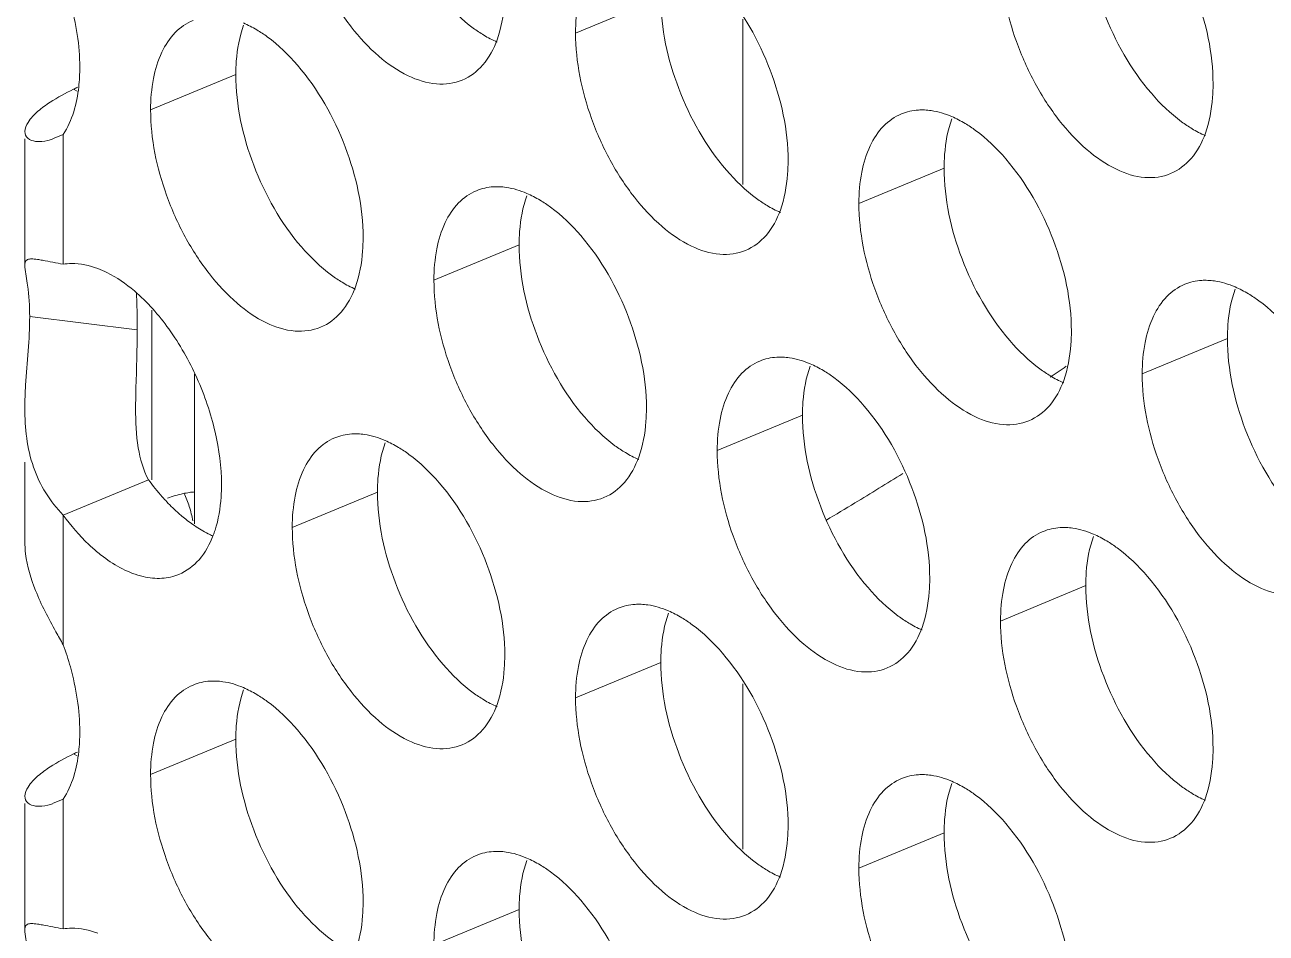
# Model space of a CAD drawing. Header units: millimetres. Extents: x 0 to 2524, y 0 to 1785.
# Drawn here: x 1789.22 to 1798.18, y 918.01 to 924.57 of the extents above; entities that cross this region are included whole.
import ezdxf

# ---------------------------------------------------------------- set-up
doc = ezdxf.new("R2010")
doc.units = ezdxf.units.MM
doc.header["$LTSCALE"] = 0.1
doc.layers.add('标注', color=251, linetype='Continuous', lineweight=9)

msp = doc.modelspace()

# ---------------------------------------------------------------- linework, layer by layer
at = {"layer": '标注'}
for p, q in [((1793.8132, 924.765), (1793.198, 924.5093)), ((1794.4059, 924.6098), (1794.4059, 923.4163)), ((1790.7447, 924.2106), (1790.1295, 923.9549)), ((1789.5986, 924.0908), (1789.5727, 924.1037)), ((1789.2212, 922.8346), (1789.2212, 923.7454)), ((1789.4984, 923.777), (1789.4205, 923.7454)), ((1789.4984, 923.777), (1789.4984, 922.8407)), ((1795.8589, 923.5346), (1795.2437, 923.2789)), ((1792.7904, 922.9802), (1792.1752, 922.7245)), ((1790.1384, 922.5084), (1790.1384, 921.2838)), ((1790.0329, 922.366), (1789.2563, 922.4621)), ((1797.9046, 922.3043), (1797.2894, 922.0486)), ((1790.4461, 920.966), (1790.4461, 922.0494)), ((1794.8361, 921.7498), (1794.2209, 921.4941)), ((1789.2212, 920.8377), (1789.2212, 921.4117)), ((1790.1136, 921.2838), (1789.4984, 921.0281)), ((1791.7675, 921.1954), (1791.1524, 920.9397)), ((1789.4984, 921.0281), (1789.4984, 920.0918)), ((1796.8817, 920.5195), (1796.2665, 920.2637)), ((1793.8132, 919.965), (1793.198, 919.7093)), ((1794.4059, 919.8098), (1794.4059, 918.6163)), ((1790.7447, 919.4106), (1790.1295, 919.1549)), ((1789.5986, 919.2908), (1789.5727, 919.3037)), ((1789.2212, 918.0346), (1789.2212, 918.9454)), ((1789.4984, 918.977), (1789.4205, 918.9454)), ((1789.4984, 918.977), (1789.4984, 918.0407)), ((1795.8589, 918.7346), (1795.2437, 918.4789)), ((1792.7904, 918.1802), (1792.1752, 917.9245))]:
    msp.add_line(p, q, dxfattribs=at)
for centre, radius, start, end in [((1789.1882, 924.9494), 0.929, 294.44883, 296.47049), ((1778.661, 948.3127), 31.8399, 304.34454, 304.59625), ((1779.924, 946.3705), 29.523, 301.194, 301.98361), ((1791.472, 922.2795), 1.6842, 216.24369, 221.66519), ((1791.3609, 922.1824), 1.5367, 221.71232, 223.51512), ((1790.5007, 920.544), 0.6543, 98.11425, 102.08395), ((1790.4936, 920.5923), 0.6055, 94.3287, 98.10278), ((1780.1874, 945.9363), 29.015, 300.71798, 301.1931), ((1791.0543, 921.848), 1.0824, 230.33246, 235.77961), ((1789.8727, 921.1504), 0.758, 339.34278, 342.32676), ((1790.4674, 921.6282), 1.1282, 230.38894, 233.03812), ((1789.1882, 920.1494), 0.929, 294.44883, 296.47049)]:
    msp.add_arc(centre, radius, start, end, dxfattribs=at)
for points, knots in [([(1792.38, 924.1703), (1792.3224, 924.1464), (1792.1835, 924.1284), (1791.9711, 924.1973), (1791.761, 924.3436), (1791.564, 924.5567), (1791.3928, 924.8218), (1791.2193, 925.2108), (1791.1524, 925.531), (1791.1524, 925.7397)], [0, 0, 0, 0, 0.08419, 0.180629, 0.294901, 0.426206, 0.569756, 0.71848, 1, 1, 1, 1]), ([(1797.3272, 925.3859), (1797.4757, 925.2133), (1797.7011, 924.8133), (1797.8008, 924.3636), (1797.8008, 924.141)], [0, 0, 0, 0, 0.505546, 1, 1, 1, 1]), ([(1797.3553, 924.0745), (1797.2069, 924.2471), (1796.9814, 924.6471), (1796.8817, 925.0968), (1796.8817, 925.3195)], [0, 0, 0, 0, 0.505546, 1, 1, 1, 1]), ([(1793.198, 924.5093), (1793.198, 924.5849), (1793.2095, 924.7275), (1793.267, 924.9206), (1793.3641, 925.071), (1793.4566, 925.136), (1793.5046, 925.1559)], [0, 0, 0, 0, 0.300633, 0.564844, 0.793499, 1, 1, 1, 1]), ([(1797.4942, 923.4944), (1797.4366, 923.4704), (1797.2977, 923.4525), (1797.0853, 923.5214), (1796.8752, 923.6677), (1796.6782, 923.8808), (1796.507, 924.1459), (1796.3335, 924.5348), (1796.2665, 924.855), (1796.2665, 925.0637)], [0, 0, 0, 0, 0.08419, 0.180629, 0.294901, 0.426206, 0.569756, 0.71848, 1, 1, 1, 1]), ([(1789.4984, 924.8918), (1789.5177, 924.8391), (1789.5833, 924.6354), (1789.6181, 924.4205), (1789.6181, 924.2624)], [0, 0, 0, 0, 0.26181, 1, 1, 1, 1]), ([(1794.2587, 924.8315), (1794.4071, 924.6589), (1794.6326, 924.2589), (1794.7323, 923.8091), (1794.7323, 923.5865)], [0, 0, 0, 0, 0.505546, 1, 1, 1, 1]), ([(1792.5347, 924.4948), (1792.5088, 924.5103), (1792.4008, 924.583), (1792.3063, 924.6747), (1792.2411, 924.7504)], [0, 0, 0, 0, 0.231736, 1, 1, 1, 1]), ([(1792.6866, 924.8169), (1792.6866, 924.7846), (1792.6824, 924.6646), (1792.6608, 924.5443), (1792.631, 924.4617)], [0, 0, 0, 0, 0.269025, 1, 1, 1, 1]), ([(1794.2868, 923.5201), (1794.1384, 923.6926), (1793.9129, 924.0926), (1793.8132, 924.5424), (1793.8132, 924.765)], [0, 0, 0, 0, 0.505546, 1, 1, 1, 1]), ([(1790.1295, 923.9549), (1790.1295, 924.0305), (1790.141, 924.173), (1790.1985, 924.3661), (1790.2956, 924.5165), (1790.3881, 924.5816), (1790.4361, 924.6015)], [0, 0, 0, 0, 0.300633, 0.564844, 0.793499, 1, 1, 1, 1]), ([(1790.7447, 924.2106), (1790.7447, 924.2429), (1790.749, 924.3629), (1790.7705, 924.4831), (1790.8004, 924.5657)], [0, 0, 0, 0, 0.269025, 1, 1, 1, 1]), ([(1790.8967, 924.5327), (1790.9225, 924.5172), (1791.0305, 924.4444), (1791.1251, 924.3528), (1791.1902, 924.277)], [0, 0, 0, 0, 0.231736, 1, 1, 1, 1]), ([(1792.631, 924.4617), (1792.6072, 924.396), (1792.5451, 924.2769), (1792.4366, 924.1937), (1792.38, 924.1703)], [0, 0, 0, 0, 0.533077, 1, 1, 1, 1]), ([(1794.4257, 922.9399), (1794.3681, 922.916), (1794.2292, 922.898), (1794.0168, 922.9669), (1793.8067, 923.1133), (1793.6097, 923.3263), (1793.4385, 923.5914), (1793.265, 923.9804), (1793.198, 924.3006), (1793.198, 924.5093)], [0, 0, 0, 0, 0.08419, 0.180629, 0.294901, 0.426206, 0.569756, 0.71848, 1, 1, 1, 1]), ([(1789.6181, 924.2624), (1789.6181, 924.2151), (1789.6097, 924.0481), (1789.5643, 923.8779), (1789.4984, 923.777)], [0, 0, 0, 0, 0.282087, 1, 1, 1, 1]), ([(1791.2183, 922.9656), (1791.0699, 923.1382), (1790.8444, 923.5382), (1790.7447, 923.9879), (1790.7447, 924.2106)], [0, 0, 0, 0, 0.505546, 1, 1, 1, 1]), ([(1791.1902, 924.277), (1791.3386, 924.1044), (1791.5641, 923.7044), (1791.6638, 923.2547), (1791.6638, 923.0321)], [0, 0, 0, 0, 0.505546, 1, 1, 1, 1]), ([(1789.3592, 923.9792), (1789.3738, 923.99), (1789.4417, 924.0369), (1789.5146, 924.0761), (1789.5727, 924.1037)], [0, 0, 0, 0, 0.220086, 1, 1, 1, 1]), ([(1797.8008, 924.141), (1797.8008, 924.1086), (1797.7965, 923.9887), (1797.775, 923.8684), (1797.7451, 923.7858)], [0, 0, 0, 0, 0.269025, 1, 1, 1, 1]), ([(1797.6489, 923.8188), (1797.623, 923.8344), (1797.515, 923.9071), (1797.4205, 923.9987), (1797.3553, 924.0745)], [0, 0, 0, 0, 0.231736, 1, 1, 1, 1]), ([(1789.2213, 923.7983), (1789.2215, 923.8217), (1789.2472, 923.8791), (1789.289, 923.9212), (1789.316, 923.9447)], [0, 0, 0, 0, 0.395219, 1, 1, 1, 1]), ([(1791.3572, 922.3855), (1791.2996, 922.3615), (1791.1607, 922.3436), (1790.9483, 922.4125), (1790.7382, 922.5588), (1790.5412, 922.7719), (1790.37, 923.037), (1790.1965, 923.426), (1790.1295, 923.7462), (1790.1295, 923.9549)], [0, 0, 0, 0, 0.08419, 0.180629, 0.294901, 0.426206, 0.569756, 0.71848, 1, 1, 1, 1]), ([(1795.2437, 923.2789), (1795.2437, 923.3545), (1795.2552, 923.4971), (1795.3126, 923.6902), (1795.4098, 923.8406), (1795.5023, 923.9056), (1795.5503, 923.9255)], [0, 0, 0, 0, 0.300633, 0.564844, 0.793499, 1, 1, 1, 1]), ([(1795.5503, 923.9255), (1795.5892, 923.9417), (1795.6459, 923.9543), (1795.7026, 923.9548), (1795.7173, 923.9542)], [0, 0, 0, 0, 0.741995, 1, 1, 1, 1]), ([(1795.7173, 923.9542), (1795.7333, 923.9536), (1795.8008, 923.9472), (1795.8667, 923.927), (1795.9142, 923.9066)], [0, 0, 0, 0, 0.236225, 1, 1, 1, 1]), ([(1795.8589, 923.5346), (1795.8589, 923.567), (1795.8632, 923.6869), (1795.8847, 923.8072), (1795.9146, 923.8898)], [0, 0, 0, 0, 0.269025, 1, 1, 1, 1]), ([(1796.0108, 923.8568), (1796.0367, 923.8412), (1796.1447, 923.7685), (1796.2392, 923.6769), (1796.3044, 923.6011)], [0, 0, 0, 0, 0.231736, 1, 1, 1, 1]), ([(1789.2991, 923.7277), (1789.2789, 923.7305), (1789.2395, 923.7415), (1789.2212, 923.7809), (1789.2213, 923.7983)], [0, 0, 0, 0, 0.539356, 1, 1, 1, 1]), ([(1789.4213, 923.7428), (1789.4104, 923.7392), (1789.3708, 923.7281), (1789.3286, 923.7235), (1789.2991, 923.7277)], [0, 0, 0, 0, 0.278012, 1, 1, 1, 1]), ([(1797.7451, 923.7858), (1797.7214, 923.7201), (1797.6593, 923.601), (1797.5508, 923.5178), (1797.4942, 923.4944)], [0, 0, 0, 0, 0.533077, 1, 1, 1, 1]), ([(1794.7323, 923.5865), (1794.7323, 923.5542), (1794.728, 923.4342), (1794.7065, 923.314), (1794.6766, 923.2314)], [0, 0, 0, 0, 0.269025, 1, 1, 1, 1]), ([(1796.3044, 923.6011), (1796.4528, 923.4285), (1796.6783, 923.0285), (1796.778, 922.5788), (1796.778, 922.3562)], [0, 0, 0, 0, 0.505546, 1, 1, 1, 1]), ([(1794.5803, 923.2644), (1794.5545, 923.2799), (1794.4465, 923.3526), (1794.3519, 923.4443), (1794.2868, 923.5201)], [0, 0, 0, 0, 0.231736, 1, 1, 1, 1]), ([(1796.3325, 922.2897), (1796.184, 922.4623), (1795.9586, 922.8623), (1795.8589, 923.312), (1795.8589, 923.5346)], [0, 0, 0, 0, 0.505546, 1, 1, 1, 1]), ([(1792.4818, 923.3711), (1792.5207, 923.3872), (1792.5774, 923.3999), (1792.6341, 923.4004), (1792.6488, 923.3998)], [0, 0, 0, 0, 0.741995, 1, 1, 1, 1]), ([(1792.6488, 923.3998), (1792.6648, 923.3991), (1792.7323, 923.3927), (1792.7982, 923.3725), (1792.8457, 923.3521)], [0, 0, 0, 0, 0.236225, 1, 1, 1, 1]), ([(1792.1752, 922.7245), (1792.1752, 922.8001), (1792.1867, 922.9427), (1792.2441, 923.1358), (1792.3413, 923.2862), (1792.4338, 923.3512), (1792.4818, 923.3711)], [0, 0, 0, 0, 0.300633, 0.564844, 0.793499, 1, 1, 1, 1]), ([(1792.7904, 922.9802), (1792.7904, 923.0125), (1792.7947, 923.1325), (1792.8162, 923.2528), (1792.846, 923.3353)], [0, 0, 0, 0, 0.269025, 1, 1, 1, 1]), ([(1792.9423, 923.3023), (1792.9682, 923.2868), (1793.0762, 923.2141), (1793.1707, 923.1224), (1793.2359, 923.0467)], [0, 0, 0, 0, 0.231736, 1, 1, 1, 1]), ([(1794.6766, 923.2314), (1794.6529, 923.1657), (1794.5908, 923.0466), (1794.4822, 922.9634), (1794.4257, 922.9399)], [0, 0, 0, 0, 0.533077, 1, 1, 1, 1]), ([(1796.4714, 921.7095), (1796.4137, 921.6856), (1796.2749, 921.6677), (1796.0625, 921.7366), (1795.8523, 921.8829), (1795.6553, 922.096), (1795.4842, 922.3611), (1795.3107, 922.75), (1795.2437, 923.0702), (1795.2437, 923.2789)], [0, 0, 0, 0, 0.08419, 0.180629, 0.294901, 0.426206, 0.569756, 0.71848, 1, 1, 1, 1]), ([(1791.6638, 923.0321), (1791.6638, 922.9998), (1791.6595, 922.8798), (1791.638, 922.7595), (1791.6081, 922.6769)], [0, 0, 0, 0, 0.269025, 1, 1, 1, 1]), ([(1793.2359, 923.0467), (1793.3843, 922.8741), (1793.6098, 922.4741), (1793.7095, 922.0243), (1793.7095, 921.8017)], [0, 0, 0, 0, 0.505546, 1, 1, 1, 1]), ([(1791.5118, 922.7099), (1791.486, 922.7255), (1791.378, 922.7982), (1791.2834, 922.8898), (1791.2183, 922.9656)], [0, 0, 0, 0, 0.231736, 1, 1, 1, 1]), ([(1793.2639, 921.7352), (1793.1155, 921.9078), (1792.8901, 922.3078), (1792.7904, 922.7576), (1792.7904, 922.9802)], [0, 0, 0, 0, 0.505546, 1, 1, 1, 1]), ([(1789.2213, 922.8345), (1789.2213, 922.8453), (1789.2236, 922.869), (1789.2463, 922.8768), (1789.2561, 922.878)], [0, 0, 0, 0, 0.522014, 1, 1, 1, 1]), ([(1789.2561, 922.878), (1789.2598, 922.8784), (1789.2786, 922.8794), (1789.2973, 922.8771), (1789.312, 922.8751)], [0, 0, 0, 0, 0.202313, 1, 1, 1, 1]), ([(1789.312, 922.8751), (1789.3244, 922.8733), (1789.3867, 922.8629), (1789.4486, 922.85), (1789.4984, 922.8407)], [0, 0, 0, 0, 0.19728, 1, 1, 1, 1]), ([(1789.2563, 922.4621), (1789.2563, 922.5376), (1789.2508, 922.6577), (1789.2257, 922.775), (1789.222, 922.8189)], [0, 0, 0, 0, 0.631705, 1, 1, 1, 1]), ([(1789.4984, 922.8407), (1789.518, 922.8438), (1789.6024, 922.8506), (1789.6876, 922.8322), (1789.7481, 922.8094)], [0, 0, 0, 0, 0.23435, 1, 1, 1, 1]), ([(1789.7481, 922.8094), (1789.7706, 922.801), (1789.8657, 922.7591), (1789.9519, 922.6989), (1790.0126, 922.6472)], [0, 0, 0, 0, 0.231395, 1, 1, 1, 1]), ([(1791.6081, 922.6769), (1791.5844, 922.6112), (1791.5223, 922.4921), (1791.4137, 922.4089), (1791.3572, 922.3855)], [0, 0, 0, 0, 0.533077, 1, 1, 1, 1]), ([(1793.4029, 921.1551), (1793.3452, 921.1312), (1793.2064, 921.1132), (1792.994, 921.1821), (1792.7838, 921.3284), (1792.5868, 921.5415), (1792.4157, 921.8066), (1792.2422, 922.1956), (1792.1752, 922.5158), (1792.1752, 922.7245)], [0, 0, 0, 0, 0.08419, 0.180629, 0.294901, 0.426206, 0.569756, 0.71848, 1, 1, 1, 1]), ([(1797.2894, 922.0486), (1797.2894, 922.1242), (1797.3009, 922.2667), (1797.3583, 922.4599), (1797.4555, 922.6102), (1797.548, 922.6753), (1797.596, 922.6952)], [0, 0, 0, 0, 0.300633, 0.564844, 0.793499, 1, 1, 1, 1]), ([(1797.596, 922.6952), (1797.6348, 922.7113), (1797.6916, 922.724), (1797.7483, 922.7245), (1797.7629, 922.7239)], [0, 0, 0, 0, 0.741995, 1, 1, 1, 1]), ([(1797.7629, 922.7239), (1797.7789, 922.7232), (1797.8465, 922.7168), (1797.9123, 922.6966), (1797.9599, 922.6762)], [0, 0, 0, 0, 0.236225, 1, 1, 1, 1]), ([(1790.0126, 922.6472), (1790.1066, 922.5673), (1790.2795, 922.3701), (1790.4756, 922.0228), (1790.6057, 921.641), (1790.6409, 921.3752), (1790.6409, 921.2473)], [0, 0, 0, 0, 0.235194, 0.49405, 0.756072, 1, 1, 1, 1]), ([(1790.0329, 922.366), (1790.0329, 922.389), (1790.0324, 922.4775), (1790.0298, 922.566), (1790.0273, 922.6314)], [0, 0, 0, 0, 0.260225, 1, 1, 1, 1]), ([(1797.9046, 922.3043), (1797.9046, 922.3366), (1797.9088, 922.4566), (1797.9304, 922.5768), (1797.9602, 922.6594)], [0, 0, 0, 0, 0.269025, 1, 1, 1, 1]), ([(1798.0565, 922.6264), (1798.0823, 922.6109), (1798.1904, 922.5381), (1798.2849, 922.4465), (1798.3501, 922.3707)], [0, 0, 0, 0, 0.231736, 1, 1, 1, 1]), ([(1789.2213, 921.8014), (1789.2213, 921.8568), (1789.2299, 922.0773), (1789.2563, 922.297), (1789.2563, 922.4621)], [0, 0, 0, 0, 0.251377, 1, 1, 1, 1]), ([(1790.0212, 921.8013), (1790.0212, 921.8504), (1790.025, 922.0387), (1790.0329, 922.2269), (1790.0329, 922.366)], [0, 0, 0, 0, 0.261174, 1, 1, 1, 1]), ([(1796.778, 922.3562), (1796.778, 922.3238), (1796.7737, 922.2039), (1796.7522, 922.0836), (1796.7223, 922.001)], [0, 0, 0, 0, 0.269025, 1, 1, 1, 1]), ([(1796.626, 922.034), (1796.6002, 922.0496), (1796.4921, 922.1223), (1796.3976, 922.2139), (1796.3325, 922.2897)], [0, 0, 0, 0, 0.231736, 1, 1, 1, 1]), ([(1798.3781, 921.0593), (1798.2297, 921.2319), (1798.0042, 921.6319), (1797.9046, 922.0817), (1797.9046, 922.3043)], [0, 0, 0, 0, 0.505546, 1, 1, 1, 1]), ([(1794.2209, 921.4941), (1794.2209, 921.5697), (1794.2323, 921.7123), (1794.2898, 921.9054), (1794.3869, 922.0558), (1794.4795, 922.1208), (1794.5274, 922.1407)], [0, 0, 0, 0, 0.300633, 0.564844, 0.793499, 1, 1, 1, 1]), ([(1794.5274, 922.1407), (1794.5663, 922.1569), (1794.6231, 922.1695), (1794.6798, 922.17), (1794.6944, 922.1694)], [0, 0, 0, 0, 0.741995, 1, 1, 1, 1]), ([(1794.6944, 922.1694), (1794.7104, 922.1688), (1794.778, 922.1624), (1794.8438, 922.1421), (1794.8914, 922.1217)], [0, 0, 0, 0, 0.236225, 1, 1, 1, 1]), ([(1794.8361, 921.7498), (1794.8361, 921.7821), (1794.8403, 921.9021), (1794.8619, 922.0224), (1794.8917, 922.105)], [0, 0, 0, 0, 0.269025, 1, 1, 1, 1]), ([(1794.988, 922.072), (1795.0138, 922.0564), (1795.1219, 921.9837), (1795.2164, 921.8921), (1795.2816, 921.8163)], [0, 0, 0, 0, 0.231736, 1, 1, 1, 1]), ([(1798.5171, 920.4792), (1798.4594, 920.4553), (1798.3205, 920.4373), (1798.1082, 920.5062), (1797.898, 920.6525), (1797.701, 920.8656), (1797.5298, 921.1307), (1797.3563, 921.5197), (1797.2894, 921.8399), (1797.2894, 922.0486)], [0, 0, 0, 0, 0.08419, 0.180629, 0.294901, 0.426206, 0.569756, 0.71848, 1, 1, 1, 1]), ([(1796.7223, 922.001), (1796.6985, 921.9353), (1796.6365, 921.8162), (1796.5279, 921.733), (1796.4714, 921.7095)], [0, 0, 0, 0, 0.533077, 1, 1, 1, 1]), ([(1789.4984, 921.0281), (1789.4032, 921.1249), (1789.2506, 921.3731), (1789.2214, 921.6575), (1789.2213, 921.8014)], [0, 0, 0, 0, 0.485599, 1, 1, 1, 1]), ([(1793.7095, 921.8017), (1793.7095, 921.7694), (1793.7052, 921.6494), (1793.6837, 921.5291), (1793.6538, 921.4466)], [0, 0, 0, 0, 0.269025, 1, 1, 1, 1]), ([(1795.2816, 921.8163), (1795.43, 921.6437), (1795.6554, 921.2437), (1795.7551, 920.794), (1795.7551, 920.5713)], [0, 0, 0, 0, 0.505546, 1, 1, 1, 1]), ([(1793.5575, 921.4796), (1793.5317, 921.4951), (1793.4236, 921.5678), (1793.3291, 921.6595), (1793.2639, 921.7352)], [0, 0, 0, 0, 0.231736, 1, 1, 1, 1]), ([(1795.3096, 920.5049), (1795.1612, 920.6774), (1794.9357, 921.0775), (1794.8361, 921.5272), (1794.8361, 921.7498)], [0, 0, 0, 0, 0.505546, 1, 1, 1, 1]), ([(1791.4589, 921.5863), (1791.4978, 921.6024), (1791.5546, 921.6151), (1791.6113, 921.6156), (1791.6259, 921.615)], [0, 0, 0, 0, 0.741995, 1, 1, 1, 1]), ([(1791.6259, 921.615), (1791.6419, 921.6143), (1791.7095, 921.6079), (1791.7753, 921.5877), (1791.8229, 921.5673)], [0, 0, 0, 0, 0.236225, 1, 1, 1, 1]), ([(1791.1524, 920.9397), (1791.1524, 921.0153), (1791.1638, 921.1578), (1791.2213, 921.351), (1791.3184, 921.5014), (1791.411, 921.5664), (1791.4589, 921.5863)], [0, 0, 0, 0, 0.300633, 0.564844, 0.793499, 1, 1, 1, 1]), ([(1791.7675, 921.1954), (1791.7675, 921.2277), (1791.7718, 921.3477), (1791.7934, 921.4679), (1791.8232, 921.5505)], [0, 0, 0, 0, 0.269025, 1, 1, 1, 1]), ([(1791.9195, 921.5175), (1791.9453, 921.502), (1792.0534, 921.4293), (1792.1479, 921.3376), (1792.2131, 921.2618)], [0, 0, 0, 0, 0.231736, 1, 1, 1, 1]), ([(1793.6538, 921.4466), (1793.63, 921.3808), (1793.5679, 921.2618), (1793.4594, 921.1785), (1793.4029, 921.1551)], [0, 0, 0, 0, 0.533077, 1, 1, 1, 1]), ([(1795.4486, 919.9247), (1795.3909, 919.9008), (1795.252, 919.8829), (1795.0397, 919.9518), (1794.8295, 920.0981), (1794.6325, 920.3111), (1794.4613, 920.5763), (1794.2878, 920.9652), (1794.2209, 921.2854), (1794.2209, 921.4941)], [0, 0, 0, 0, 0.08419, 0.180629, 0.294901, 0.426206, 0.569756, 0.71848, 1, 1, 1, 1]), ([(1790.6409, 921.2473), (1790.6409, 921.2178), (1790.6374, 921.1076), (1790.6195, 920.9973), (1790.5949, 920.9203)], [0, 0, 0, 0, 0.267106, 1, 1, 1, 1]), ([(1792.2131, 921.2618), (1792.3615, 921.0893), (1792.5869, 920.6893), (1792.6866, 920.2395), (1792.6866, 920.0169)], [0, 0, 0, 0, 0.505546, 1, 1, 1, 1]), ([(1792.2411, 919.9504), (1792.0927, 920.123), (1791.8672, 920.523), (1791.7675, 920.9728), (1791.7675, 921.1954)], [0, 0, 0, 0, 0.505546, 1, 1, 1, 1]), ([(1790.3633, 921.0148), (1790.3533, 921.023), (1790.3127, 921.0578), (1790.2744, 921.095), (1790.2465, 921.1243)], [0, 0, 0, 0, 0.243044, 1, 1, 1, 1]), ([(1789.7481, 920.7591), (1789.7257, 920.7776), (1789.6342, 920.8592), (1789.5538, 920.9528), (1789.4984, 921.0281)], [0, 0, 0, 0, 0.237008, 1, 1, 1, 1]), ([(1790.5819, 920.883), (1790.5579, 920.8194), (1790.4959, 920.704), (1790.3897, 920.6236), (1790.3344, 920.6006)], [0, 0, 0, 0, 0.531803, 1, 1, 1, 1]), ([(1790.5778, 920.8787), (1790.5667, 920.8836), (1790.5209, 920.9053), (1790.4773, 920.9314), (1790.4455, 920.9529)], [0, 0, 0, 0, 0.24028, 1, 1, 1, 1]), ([(1792.38, 919.3703), (1792.3224, 919.3464), (1792.1835, 919.3284), (1791.9711, 919.3973), (1791.761, 919.5436), (1791.564, 919.7567), (1791.3928, 920.0218), (1791.2193, 920.4108), (1791.1524, 920.731), (1791.1524, 920.9397)], [0, 0, 0, 0, 0.08419, 0.180629, 0.294901, 0.426206, 0.569756, 0.71848, 1, 1, 1, 1]), ([(1796.2665, 920.2637), (1796.2665, 920.3394), (1796.278, 920.4819), (1796.3355, 920.675), (1796.4326, 920.8254), (1796.5251, 920.8905), (1796.5731, 920.9104)], [0, 0, 0, 0, 0.300633, 0.564844, 0.793499, 1, 1, 1, 1]), ([(1796.5731, 920.9104), (1796.612, 920.9265), (1796.6687, 920.9391), (1796.7255, 920.9396), (1796.7401, 920.939)], [0, 0, 0, 0, 0.741995, 1, 1, 1, 1]), ([(1796.7401, 920.939), (1796.7561, 920.9384), (1796.8237, 920.932), (1796.8895, 920.9118), (1796.9371, 920.8914)], [0, 0, 0, 0, 0.236225, 1, 1, 1, 1]), ([(1796.8817, 920.5195), (1796.8817, 920.5518), (1796.886, 920.6718), (1796.9075, 920.792), (1796.9374, 920.8746)], [0, 0, 0, 0, 0.269025, 1, 1, 1, 1]), ([(1789.2213, 920.8377), (1789.2213, 920.8082), (1789.2291, 920.6867), (1789.265, 920.5686), (1789.2991, 920.4832)], [0, 0, 0, 0, 0.242838, 1, 1, 1, 1]), ([(1797.0337, 920.8416), (1797.0595, 920.8261), (1797.1676, 920.7533), (1797.2621, 920.6617), (1797.3272, 920.5859)], [0, 0, 0, 0, 0.231736, 1, 1, 1, 1]), ([(1790.3344, 920.6006), (1790.2955, 920.5844), (1790.2082, 920.5651), (1790.0127, 920.5858), (1789.8743, 920.6626), (1789.7891, 920.7267)], [0, 0, 0, 0, 0.217094, 0.450255, 1, 1, 1, 1]), ([(1795.7551, 920.5713), (1795.7551, 920.539), (1795.7509, 920.419), (1795.7293, 920.2988), (1795.6995, 920.2162)], [0, 0, 0, 0, 0.269025, 1, 1, 1, 1]), ([(1797.3553, 919.2745), (1797.2069, 919.4471), (1796.9814, 919.8471), (1796.8817, 920.2968), (1796.8817, 920.5195)], [0, 0, 0, 0, 0.505546, 1, 1, 1, 1]), ([(1797.3272, 920.5859), (1797.4757, 920.4133), (1797.7011, 920.0133), (1797.8008, 919.5636), (1797.8008, 919.341)], [0, 0, 0, 0, 0.505546, 1, 1, 1, 1]), ([(1789.2991, 920.4832), (1789.34, 920.3807), (1789.4084, 920.2505), (1789.4807, 920.1232), (1789.4984, 920.0918)], [0, 0, 0, 0, 0.753574, 1, 1, 1, 1]), ([(1795.6032, 920.2492), (1795.5774, 920.2647), (1795.4693, 920.3375), (1795.3748, 920.4291), (1795.3096, 920.5049)], [0, 0, 0, 0, 0.231736, 1, 1, 1, 1]), ([(1793.198, 919.7093), (1793.198, 919.7849), (1793.2095, 919.9275), (1793.267, 920.1206), (1793.3641, 920.271), (1793.4566, 920.336), (1793.5046, 920.3559)], [0, 0, 0, 0, 0.300633, 0.564844, 0.793499, 1, 1, 1, 1]), ([(1793.5046, 920.3559), (1793.5435, 920.372), (1793.6002, 920.3847), (1793.657, 920.3852), (1793.6716, 920.3846)], [0, 0, 0, 0, 0.741995, 1, 1, 1, 1]), ([(1793.6716, 920.3846), (1793.6876, 920.384), (1793.7552, 920.3776), (1793.821, 920.3573), (1793.8686, 920.3369)], [0, 0, 0, 0, 0.236225, 1, 1, 1, 1]), ([(1793.8132, 919.965), (1793.8132, 919.9973), (1793.8175, 920.1173), (1793.839, 920.2376), (1793.8689, 920.3202)], [0, 0, 0, 0, 0.269025, 1, 1, 1, 1]), ([(1793.9652, 920.2871), (1793.991, 920.2716), (1794.099, 920.1989), (1794.1936, 920.1072), (1794.2587, 920.0315)], [0, 0, 0, 0, 0.231736, 1, 1, 1, 1]), ([(1797.4942, 918.6944), (1797.4366, 918.6704), (1797.2977, 918.6525), (1797.0853, 918.7214), (1796.8752, 918.8677), (1796.6782, 919.0808), (1796.507, 919.3459), (1796.3335, 919.7348), (1796.2665, 920.055), (1796.2665, 920.2637)], [0, 0, 0, 0, 0.08419, 0.180629, 0.294901, 0.426206, 0.569756, 0.71848, 1, 1, 1, 1]), ([(1795.6995, 920.2162), (1795.6757, 920.1505), (1795.6136, 920.0314), (1795.5051, 919.9482), (1795.4486, 919.9247)], [0, 0, 0, 0, 0.533077, 1, 1, 1, 1]), ([(1789.4984, 920.0918), (1789.5177, 920.0391), (1789.5833, 919.8354), (1789.6181, 919.6205), (1789.6181, 919.4624)], [0, 0, 0, 0, 0.26181, 1, 1, 1, 1]), ([(1792.6866, 920.0169), (1792.6866, 919.9846), (1792.6824, 919.8646), (1792.6608, 919.7443), (1792.631, 919.6617)], [0, 0, 0, 0, 0.269025, 1, 1, 1, 1]), ([(1794.2587, 920.0315), (1794.4071, 919.8589), (1794.6326, 919.4589), (1794.7323, 919.0091), (1794.7323, 918.7865)], [0, 0, 0, 0, 0.505546, 1, 1, 1, 1]), ([(1792.5347, 919.6948), (1792.5088, 919.7103), (1792.4008, 919.783), (1792.3063, 919.8747), (1792.2411, 919.9504)], [0, 0, 0, 0, 0.231736, 1, 1, 1, 1]), ([(1794.2868, 918.7201), (1794.1384, 918.8926), (1793.9129, 919.2926), (1793.8132, 919.7424), (1793.8132, 919.965)], [0, 0, 0, 0, 0.505546, 1, 1, 1, 1]), ([(1790.1295, 919.1549), (1790.1295, 919.2305), (1790.141, 919.373), (1790.1985, 919.5661), (1790.2956, 919.7165), (1790.3881, 919.7816), (1790.4361, 919.8015)], [0, 0, 0, 0, 0.300633, 0.564844, 0.793499, 1, 1, 1, 1]), ([(1790.4361, 919.8015), (1790.475, 919.8176), (1790.5317, 919.8302), (1790.5885, 919.8307), (1790.6031, 919.8302)], [0, 0, 0, 0, 0.741995, 1, 1, 1, 1]), ([(1790.6031, 919.8302), (1790.6191, 919.8295), (1790.6867, 919.8231), (1790.7525, 919.8029), (1790.8, 919.7825)], [0, 0, 0, 0, 0.236225, 1, 1, 1, 1]), ([(1790.7447, 919.4106), (1790.7447, 919.4429), (1790.749, 919.5629), (1790.7705, 919.6831), (1790.8004, 919.7657)], [0, 0, 0, 0, 0.269025, 1, 1, 1, 1]), ([(1790.8967, 919.7327), (1790.9225, 919.7172), (1791.0305, 919.6444), (1791.1251, 919.5528), (1791.1902, 919.477)], [0, 0, 0, 0, 0.231736, 1, 1, 1, 1]), ([(1792.631, 919.6617), (1792.6072, 919.596), (1792.5451, 919.4769), (1792.4366, 919.3937), (1792.38, 919.3703)], [0, 0, 0, 0, 0.533077, 1, 1, 1, 1]), ([(1794.4257, 918.1399), (1794.3681, 918.116), (1794.2292, 918.098), (1794.0168, 918.1669), (1793.8067, 918.3133), (1793.6097, 918.5263), (1793.4385, 918.7914), (1793.265, 919.1804), (1793.198, 919.5006), (1793.198, 919.7093)], [0, 0, 0, 0, 0.08419, 0.180629, 0.294901, 0.426206, 0.569756, 0.71848, 1, 1, 1, 1]), ([(1789.6181, 919.4624), (1789.6181, 919.4151), (1789.6097, 919.2481), (1789.5643, 919.0779), (1789.4984, 918.977)], [0, 0, 0, 0, 0.282087, 1, 1, 1, 1]), ([(1791.1902, 919.477), (1791.3386, 919.3044), (1791.5641, 918.9044), (1791.6638, 918.4547), (1791.6638, 918.2321)], [0, 0, 0, 0, 0.505546, 1, 1, 1, 1]), ([(1791.2183, 918.1656), (1791.0699, 918.3382), (1790.8444, 918.7382), (1790.7447, 919.1879), (1790.7447, 919.4106)], [0, 0, 0, 0, 0.505546, 1, 1, 1, 1]), ([(1789.3592, 919.1792), (1789.3738, 919.19), (1789.4417, 919.2369), (1789.5146, 919.2761), (1789.5727, 919.3037)], [0, 0, 0, 0, 0.220086, 1, 1, 1, 1]), ([(1797.6489, 919.0188), (1797.623, 919.0344), (1797.515, 919.1071), (1797.4205, 919.1987), (1797.3553, 919.2745)], [0, 0, 0, 0, 0.231736, 1, 1, 1, 1]), ([(1797.8008, 919.341), (1797.8008, 919.3086), (1797.7965, 919.1887), (1797.775, 919.0684), (1797.7451, 918.9858)], [0, 0, 0, 0, 0.269025, 1, 1, 1, 1]), ([(1789.2213, 918.9983), (1789.2215, 919.0217), (1789.2472, 919.0791), (1789.289, 919.1212), (1789.316, 919.1447)], [0, 0, 0, 0, 0.395219, 1, 1, 1, 1]), ([(1791.3572, 917.5855), (1791.2996, 917.5615), (1791.1607, 917.5436), (1790.9483, 917.6125), (1790.7382, 917.7588), (1790.5412, 917.9719), (1790.37, 918.237), (1790.1965, 918.626), (1790.1295, 918.9462), (1790.1295, 919.1549)], [0, 0, 0, 0, 0.08419, 0.180629, 0.294901, 0.426206, 0.569756, 0.71848, 1, 1, 1, 1]), ([(1795.2437, 918.4789), (1795.2437, 918.5545), (1795.2552, 918.6971), (1795.3126, 918.8902), (1795.4098, 919.0406), (1795.5023, 919.1056), (1795.5503, 919.1255)], [0, 0, 0, 0, 0.300633, 0.564844, 0.793499, 1, 1, 1, 1]), ([(1795.5503, 919.1255), (1795.5892, 919.1417), (1795.6459, 919.1543), (1795.7026, 919.1548), (1795.7173, 919.1542)], [0, 0, 0, 0, 0.741995, 1, 1, 1, 1]), ([(1795.7173, 919.1542), (1795.7333, 919.1536), (1795.8008, 919.1472), (1795.8667, 919.127), (1795.9142, 919.1066)], [0, 0, 0, 0, 0.236225, 1, 1, 1, 1]), ([(1795.8589, 918.7346), (1795.8589, 918.767), (1795.8632, 918.8869), (1795.8847, 919.0072), (1795.9146, 919.0898)], [0, 0, 0, 0, 0.269025, 1, 1, 1, 1]), ([(1789.2991, 918.9277), (1789.2789, 918.9305), (1789.2395, 918.9415), (1789.2212, 918.9809), (1789.2213, 918.9983)], [0, 0, 0, 0, 0.539356, 1, 1, 1, 1]), ([(1796.0108, 919.0568), (1796.0367, 919.0412), (1796.1447, 918.9685), (1796.2392, 918.8769), (1796.3044, 918.8011)], [0, 0, 0, 0, 0.231736, 1, 1, 1, 1]), ([(1789.4213, 918.9428), (1789.4104, 918.9392), (1789.3708, 918.9281), (1789.3286, 918.9235), (1789.2991, 918.9277)], [0, 0, 0, 0, 0.278012, 1, 1, 1, 1]), ([(1797.7451, 918.9858), (1797.7214, 918.9201), (1797.6593, 918.801), (1797.5508, 918.7178), (1797.4942, 918.6944)], [0, 0, 0, 0, 0.533077, 1, 1, 1, 1]), ([(1794.7323, 918.7865), (1794.7323, 918.7542), (1794.728, 918.6342), (1794.7065, 918.514), (1794.6766, 918.4314)], [0, 0, 0, 0, 0.269025, 1, 1, 1, 1]), ([(1796.3325, 917.4897), (1796.184, 917.6623), (1795.9586, 918.0623), (1795.8589, 918.512), (1795.8589, 918.7346)], [0, 0, 0, 0, 0.505546, 1, 1, 1, 1]), ([(1796.3044, 918.8011), (1796.4528, 918.6285), (1796.6783, 918.2285), (1796.778, 917.7788), (1796.778, 917.5562)], [0, 0, 0, 0, 0.505546, 1, 1, 1, 1]), ([(1794.5803, 918.4644), (1794.5545, 918.4799), (1794.4465, 918.5526), (1794.3519, 918.6443), (1794.2868, 918.7201)], [0, 0, 0, 0, 0.231736, 1, 1, 1, 1]), ([(1792.1752, 917.9245), (1792.1752, 918.0001), (1792.1867, 918.1427), (1792.2441, 918.3358), (1792.3413, 918.4862), (1792.4338, 918.5512), (1792.4818, 918.5711)], [0, 0, 0, 0, 0.300633, 0.564844, 0.793499, 1, 1, 1, 1]), ([(1792.4818, 918.5711), (1792.5207, 918.5872), (1792.5774, 918.5999), (1792.6341, 918.6004), (1792.6488, 918.5998)], [0, 0, 0, 0, 0.741995, 1, 1, 1, 1]), ([(1792.6488, 918.5998), (1792.6648, 918.5991), (1792.7323, 918.5927), (1792.7982, 918.5725), (1792.8457, 918.5521)], [0, 0, 0, 0, 0.236225, 1, 1, 1, 1]), ([(1792.7904, 918.1802), (1792.7904, 918.2125), (1792.7947, 918.3325), (1792.8162, 918.4528), (1792.846, 918.5353)], [0, 0, 0, 0, 0.269025, 1, 1, 1, 1]), ([(1792.9423, 918.5023), (1792.9682, 918.4868), (1793.0762, 918.4141), (1793.1707, 918.3224), (1793.2359, 918.2467)], [0, 0, 0, 0, 0.231736, 1, 1, 1, 1]), ([(1796.4714, 916.9095), (1796.4137, 916.8856), (1796.2749, 916.8677), (1796.0625, 916.9366), (1795.8523, 917.0829), (1795.6553, 917.296), (1795.4842, 917.5611), (1795.3107, 917.95), (1795.2437, 918.2702), (1795.2437, 918.4789)], [0, 0, 0, 0, 0.08419, 0.180629, 0.294901, 0.426206, 0.569756, 0.71848, 1, 1, 1, 1]), ([(1794.6766, 918.4314), (1794.6529, 918.3657), (1794.5908, 918.2466), (1794.4822, 918.1634), (1794.4257, 918.1399)], [0, 0, 0, 0, 0.533077, 1, 1, 1, 1]), ([(1791.6638, 918.2321), (1791.6638, 918.1998), (1791.6595, 918.0798), (1791.638, 917.9595), (1791.6081, 917.8769)], [0, 0, 0, 0, 0.269025, 1, 1, 1, 1]), ([(1793.2359, 918.2467), (1793.3843, 918.0741), (1793.6098, 917.6741), (1793.7095, 917.2243), (1793.7095, 917.0017)], [0, 0, 0, 0, 0.505546, 1, 1, 1, 1]), ([(1791.5118, 917.9099), (1791.486, 917.9255), (1791.378, 917.9982), (1791.2834, 918.0898), (1791.2183, 918.1656)], [0, 0, 0, 0, 0.231736, 1, 1, 1, 1]), ([(1793.2639, 916.9352), (1793.1155, 917.1078), (1792.8901, 917.5078), (1792.7904, 917.9576), (1792.7904, 918.1802)], [0, 0, 0, 0, 0.505546, 1, 1, 1, 1]), ([(1789.2213, 918.0345), (1789.2213, 918.0453), (1789.2236, 918.069), (1789.2463, 918.0768), (1789.2561, 918.078)], [0, 0, 0, 0, 0.522014, 1, 1, 1, 1]), ([(1789.2563, 917.6621), (1789.2563, 917.7376), (1789.2508, 917.8577), (1789.2257, 917.975), (1789.222, 918.0189)], [0, 0, 0, 0, 0.631705, 1, 1, 1, 1]), ([(1789.2561, 918.078), (1789.2598, 918.0784), (1789.2786, 918.0794), (1789.2973, 918.0771), (1789.312, 918.0751)], [0, 0, 0, 0, 0.202313, 1, 1, 1, 1]), ([(1789.312, 918.0751), (1789.3244, 918.0733), (1789.3867, 918.0629), (1789.4486, 918.05), (1789.4984, 918.0407)], [0, 0, 0, 0, 0.19728, 1, 1, 1, 1]), ([(1789.4984, 918.0407), (1789.518, 918.0438), (1789.6024, 918.0506), (1789.6876, 918.0322), (1789.7481, 918.0094)], [0, 0, 0, 0, 0.23435, 1, 1, 1, 1])]:
    msp.add_open_spline(points, degree=3, knots=knots, dxfattribs=at)
for points in [[(1790.8, 924.5825), (1790.8333, 924.5682), (1790.8656, 924.5514), (1790.8967, 924.5327)], [(1792.6313, 924.445), (1792.598, 924.4593), (1792.5657, 924.4761), (1792.5347, 924.4948)], [(1789.316, 923.9447), (1789.3299, 923.9568), (1789.3444, 923.9683), (1789.3592, 923.9792)], [(1795.9142, 923.9066), (1795.9475, 923.8923), (1795.9798, 923.8754), (1796.0108, 923.8568)], [(1797.7455, 923.7691), (1797.7122, 923.7833), (1797.6799, 923.8002), (1797.6489, 923.8188)], [(1792.8457, 923.3521), (1792.879, 923.3378), (1792.9113, 923.321), (1792.9423, 923.3023)], [(1794.677, 923.2146), (1794.6437, 923.2289), (1794.6114, 923.2457), (1794.5803, 923.2644)], [(1789.222, 922.8189), (1789.2216, 922.8241), (1789.2213, 922.8293), (1789.2213, 922.8345)], [(1791.6084, 922.6602), (1791.5752, 922.6744), (1791.5429, 922.6913), (1791.5118, 922.7099)], [(1797.9599, 922.6762), (1797.9932, 922.6619), (1798.0255, 922.6451), (1798.0565, 922.6264)], [(1794.8914, 922.1217), (1794.9247, 922.1075), (1794.957, 922.0906), (1794.988, 922.072)], [(1796.7226, 921.9842), (1796.6893, 921.9985), (1796.6571, 922.0153), (1796.626, 922.034)], [(1790.0406, 921.5137), (1790.025, 921.6085), (1790.0213, 921.7052), (1790.0212, 921.8013)], [(1790.1136, 921.2838), (1790.0753, 921.3545), (1790.0537, 921.4344), (1790.0406, 921.5137)], [(1791.8229, 921.5673), (1791.8562, 921.553), (1791.8884, 921.5362), (1791.9195, 921.5175)], [(1793.6541, 921.4298), (1793.6208, 921.4441), (1793.5886, 921.4609), (1793.5575, 921.4796)], [(1790.3637, 921.1838), (1790.3254, 921.1756), (1790.2877, 921.1641), (1790.2511, 921.1502)], [(1790.4088, 921.0906), (1790.3985, 921.1231), (1790.3861, 921.1549), (1790.3714, 921.1856)], [(1790.4347, 920.9861), (1790.4282, 921.0214), (1790.4196, 921.0564), (1790.4088, 921.0906)], [(1796.9371, 920.8914), (1796.9704, 920.8771), (1797.0026, 920.8603), (1797.0337, 920.8416)], [(1793.8686, 920.3369), (1793.9018, 920.3226), (1793.9341, 920.3058), (1793.9652, 920.2871)], [(1795.6998, 920.1994), (1795.6665, 920.2137), (1795.6342, 920.2305), (1795.6032, 920.2492)], [(1790.8, 919.7825), (1790.8333, 919.7682), (1790.8656, 919.7514), (1790.8967, 919.7327)], [(1792.6313, 919.645), (1792.598, 919.6593), (1792.5657, 919.6761), (1792.5347, 919.6948)], [(1789.316, 919.1447), (1789.3299, 919.1568), (1789.3444, 919.1683), (1789.3592, 919.1792)], [(1795.9142, 919.1066), (1795.9475, 919.0923), (1795.9798, 919.0754), (1796.0108, 919.0568)], [(1797.7455, 918.9691), (1797.7122, 918.9833), (1797.6799, 919.0002), (1797.6489, 919.0188)], [(1792.8457, 918.5521), (1792.879, 918.5378), (1792.9113, 918.521), (1792.9423, 918.5023)], [(1794.677, 918.4146), (1794.6437, 918.4289), (1794.6114, 918.4457), (1794.5803, 918.4644)], [(1789.222, 918.0189), (1789.2216, 918.0241), (1789.2213, 918.0293), (1789.2213, 918.0345)]]:
    msp.add_open_spline(points, degree=3, dxfattribs=at)

doc.saveas('drawing.dxf')
